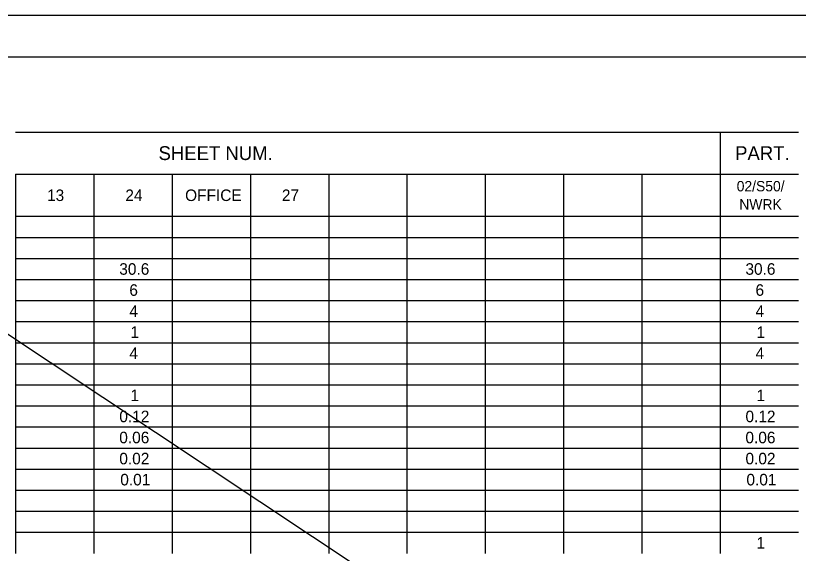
# Model space of a CAD drawing. Extents: x 0 to 34, y 0 to 22.
# Drawn here: x 6.1 to 15.6, y 15.47 to 22 of the extents above; entities that cross this region are included whole.
import ezdxf

# ---------------------------------------------------------------- set-up
doc = ezdxf.new("R2010")
doc.units = 0
for name, color, linetype in [('Default', 7, 'Continuous'), ('SC_Scratch1', 7, 'Continuous'), ('SH_Border', 7, 'Continuous'), ('SH_Cut_Line', 7, 'Continuous')]:
    doc.layers.add(name, color=color, linetype=linetype)

msp = doc.modelspace()

# ---------------------------------------------------------------- linework, layer by layer
at = {"layer": 'Default'}
for p, q in [((6.1039, 20.587), (7.0535, 20.587)), ((7.0535, 20.587), (8.003, 20.587)), ((8.003, 20.587), (8.9526, 20.587)), ((8.9526, 20.587), (9.9022, 20.587)), ((9.9022, 20.587), (10.8517, 20.587)), ((10.8517, 20.587), (11.8013, 20.587)), ((11.8013, 20.587), (12.7509, 20.587)), ((12.7509, 20.587), (13.7004, 20.587)), ((13.7004, 20.587), (14.65, 20.587)), ((14.65, 20.587), (15.5996, 20.587)), ((14.65, 20.587), (14.65, 20.3313)), ((14.65, 20.3313), (14.65, 20.0757)), ((6.1039, 20.0757), (7.0535, 20.0757)), ((6.1039, 20.0757), (6.1039, 19.82)), ((7.0535, 20.0757), (8.003, 20.0757)), ((7.0535, 20.0757), (7.0535, 19.82)), ((8.003, 20.0757), (8.9526, 20.0757)), ((8.003, 20.0757), (8.003, 19.82)), ((8.9526, 20.0757), (9.9022, 20.0757)), ((8.9526, 20.0757), (8.9526, 19.82)), ((9.9022, 20.0757), (10.8517, 20.0757)), ((9.9022, 20.0757), (9.9022, 19.82)), ((10.8517, 20.0757), (11.8013, 20.0757)), ((10.8517, 20.0757), (10.8517, 19.82)), ((11.8013, 20.0757), (12.7509, 20.0757)), ((11.8013, 20.0757), (11.8013, 19.82)), ((12.7509, 20.0757), (13.7004, 20.0757)), ((12.7509, 20.0757), (12.7509, 19.82)), ((13.7004, 20.0757), (14.65, 20.0757)), ((13.7004, 20.0757), (13.7004, 19.82)), ((14.65, 20.0757), (15.5996, 20.0757)), ((14.65, 20.0757), (14.65, 19.82)), ((6.1039, 19.82), (6.1039, 19.5643)), ((7.0535, 19.82), (7.0535, 19.5643)), ((8.003, 19.82), (8.003, 19.5643)), ((8.9526, 19.82), (8.9526, 19.5643)), ((9.9022, 19.82), (9.9022, 19.5643)), ((10.8517, 19.82), (10.8517, 19.5643)), ((11.8013, 19.82), (11.8013, 19.5643)), ((12.7509, 19.82), (12.7509, 19.5643)), ((13.7004, 19.82), (13.7004, 19.5643)), ((14.65, 19.82), (14.65, 19.5643)), ((6.1039, 19.5643), (7.0535, 19.5643)), ((6.1039, 19.5643), (6.1039, 19.3087)), ((7.0535, 19.5643), (8.003, 19.5643)), ((7.0535, 19.5643), (7.0535, 19.3087)), ((8.003, 19.5643), (8.9526, 19.5643)), ((8.003, 19.5643), (8.003, 19.3087)), ((8.9526, 19.5643), (9.9022, 19.5643)), ((8.9526, 19.5643), (8.9526, 19.3087)), ((9.9022, 19.5643), (10.8517, 19.5643)), ((9.9022, 19.5643), (9.9022, 19.3087)), ((10.8517, 19.5643), (11.8013, 19.5643)), ((10.8517, 19.5643), (10.8517, 19.3087)), ((11.8013, 19.5643), (12.7509, 19.5643)), ((11.8013, 19.5643), (11.8013, 19.3087)), ((12.7509, 19.5643), (13.7004, 19.5643)), ((12.7509, 19.5643), (12.7509, 19.3087)), ((13.7004, 19.5643), (14.65, 19.5643)), ((13.7004, 19.5643), (13.7004, 19.3087)), ((14.65, 19.5643), (15.5996, 19.5643)), ((14.65, 19.5643), (14.65, 19.3087)), ((6.1039, 19.3087), (7.0535, 19.3087)), ((6.1039, 19.3087), (6.1039, 18.0304)), ((7.0535, 19.3087), (8.003, 19.3087)), ((7.0535, 19.3087), (7.0535, 18.0304)), ((8.003, 19.3087), (8.9526, 19.3087)), ((8.003, 19.3087), (8.003, 18.0304)), ((8.9526, 19.3087), (9.9022, 19.3087)), ((8.9526, 19.3087), (8.9526, 18.0304)), ((9.9022, 19.3087), (10.8517, 19.3087)), ((9.9022, 19.3087), (9.9022, 18.0304)), ((10.8517, 19.3087), (11.8013, 19.3087)), ((10.8517, 19.3087), (10.8517, 18.0304)), ((11.8013, 19.3087), (12.7509, 19.3087)), ((11.8013, 19.3087), (11.8013, 18.0304)), ((12.7509, 19.3087), (13.7004, 19.3087)), ((12.7509, 19.3087), (12.7509, 18.0304)), ((13.7004, 19.3087), (14.65, 19.3087)), ((13.7004, 19.3087), (13.7004, 18.0304)), ((14.65, 19.3087), (15.5996, 19.3087)), ((14.65, 19.3087), (14.65, 18.0304)), ((6.1039, 19.053), (7.0535, 19.053)), ((7.0535, 19.053), (8.003, 19.053)), ((8.003, 19.053), (8.9526, 19.053)), ((8.9526, 19.053), (9.9022, 19.053)), ((9.9022, 19.053), (10.8517, 19.053)), ((10.8517, 19.053), (11.8013, 19.053)), ((11.8013, 19.053), (12.7509, 19.053)), ((12.7509, 19.053), (13.7004, 19.053)), ((13.7004, 19.053), (14.65, 19.053)), ((14.65, 19.053), (15.5996, 19.053)), ((6.1039, 18.7974), (7.0535, 18.7974)), ((7.0535, 18.7974), (8.003, 18.7974)), ((8.003, 18.7974), (8.9526, 18.7974)), ((8.9526, 18.7974), (9.9022, 18.7974)), ((9.9022, 18.7974), (10.8517, 18.7974)), ((10.8517, 18.7974), (11.8013, 18.7974)), ((11.8013, 18.7974), (12.7509, 18.7974)), ((12.7509, 18.7974), (13.7004, 18.7974)), ((13.7004, 18.7974), (14.65, 18.7974)), ((14.65, 18.7974), (15.5996, 18.7974)), ((6.1039, 18.5417), (7.0535, 18.5417)), ((7.0535, 18.5417), (8.003, 18.5417)), ((8.003, 18.5417), (8.9526, 18.5417)), ((8.9526, 18.5417), (9.9022, 18.5417)), ((9.9022, 18.5417), (10.8517, 18.5417)), ((10.8517, 18.5417), (11.8013, 18.5417)), ((11.8013, 18.5417), (12.7509, 18.5417)), ((12.7509, 18.5417), (13.7004, 18.5417)), ((13.7004, 18.5417), (14.65, 18.5417)), ((14.65, 18.5417), (15.5996, 18.5417)), ((6.1039, 18.2861), (7.0535, 18.2861)), ((7.0535, 18.2861), (8.003, 18.2861)), ((8.003, 18.2861), (8.9526, 18.2861)), ((8.9526, 18.2861), (9.9022, 18.2861)), ((9.9022, 18.2861), (10.8517, 18.2861)), ((10.8517, 18.2861), (11.8013, 18.2861)), ((11.8013, 18.2861), (12.7509, 18.2861)), ((12.7509, 18.2861), (13.7004, 18.2861)), ((13.7004, 18.2861), (14.65, 18.2861)), ((14.65, 18.2861), (15.5996, 18.2861)), ((6.1039, 18.0304), (7.0535, 18.0304)), ((6.1039, 18.0304), (6.1039, 17.5191)), ((7.0535, 18.0304), (8.003, 18.0304)), ((7.0535, 18.0304), (7.0535, 17.5191)), ((8.003, 18.0304), (8.9526, 18.0304)), ((8.003, 18.0304), (8.003, 17.5191)), ((8.9526, 18.0304), (9.9022, 18.0304)), ((8.9526, 18.0304), (8.9526, 17.5191)), ((9.9022, 18.0304), (10.8517, 18.0304)), ((9.9022, 18.0304), (9.9022, 17.5191)), ((10.8517, 18.0304), (11.8013, 18.0304)), ((10.8517, 18.0304), (10.8517, 17.5191)), ((11.8013, 18.0304), (12.7509, 18.0304)), ((11.8013, 18.0304), (11.8013, 17.5191)), ((12.7509, 18.0304), (13.7004, 18.0304)), ((12.7509, 18.0304), (12.7509, 17.5191)), ((13.7004, 18.0304), (14.65, 18.0304)), ((13.7004, 18.0304), (13.7004, 17.5191)), ((14.65, 18.0304), (15.5996, 18.0304)), ((14.65, 18.0304), (14.65, 17.5191)), ((6.1039, 17.7748), (7.0535, 17.7748)), ((7.0535, 17.7748), (8.003, 17.7748)), ((8.003, 17.7748), (8.9526, 17.7748)), ((8.9526, 17.7748), (9.9022, 17.7748)), ((9.9022, 17.7748), (10.8517, 17.7748)), ((10.8517, 17.7748), (11.8013, 17.7748)), ((11.8013, 17.7748), (12.7509, 17.7748)), ((12.7509, 17.7748), (13.7004, 17.7748)), ((13.7004, 17.7748), (14.65, 17.7748)), ((14.65, 17.7748), (15.5996, 17.7748)), ((6.1039, 17.5191), (7.0535, 17.5191)), ((6.1039, 17.5191), (6.1039, 17.2635)), ((7.0535, 17.5191), (8.003, 17.5191)), ((7.0535, 17.5191), (7.0535, 17.2635)), ((8.003, 17.5191), (8.9526, 17.5191)), ((8.003, 17.5191), (8.003, 17.2635)), ((8.9526, 17.5191), (9.9022, 17.5191)), ((8.9526, 17.5191), (8.9526, 17.2635)), ((9.9022, 17.5191), (10.8517, 17.5191)), ((9.9022, 17.5191), (9.9022, 17.2635)), ((10.8517, 17.5191), (11.8013, 17.5191)), ((10.8517, 17.5191), (10.8517, 17.2635)), ((11.8013, 17.5191), (12.7509, 17.5191)), ((11.8013, 17.5191), (11.8013, 17.2635)), ((12.7509, 17.5191), (13.7004, 17.5191)), ((12.7509, 17.5191), (12.7509, 17.2635)), ((13.7004, 17.5191), (14.65, 17.5191)), ((13.7004, 17.5191), (13.7004, 17.2635)), ((14.65, 17.5191), (15.5996, 17.5191)), ((14.65, 17.5191), (14.65, 17.2635)), ((6.1039, 17.2635), (7.0535, 17.2635)), ((6.1039, 17.2635), (6.1039, 17.0078)), ((7.0535, 17.2635), (8.003, 17.2635)), ((7.0535, 17.2635), (7.0535, 17.0078)), ((8.003, 17.2635), (8.9526, 17.2635)), ((8.003, 17.2635), (8.003, 17.0078)), ((8.9526, 17.2635), (9.9022, 17.2635)), ((8.9526, 17.2635), (8.9526, 17.0078)), ((9.9022, 17.2635), (10.8517, 17.2635)), ((9.9022, 17.2635), (9.9022, 17.0078)), ((10.8517, 17.2635), (11.8013, 17.2635)), ((10.8517, 17.2635), (10.8517, 17.0078)), ((11.8013, 17.2635), (12.7509, 17.2635)), ((11.8013, 17.2635), (11.8013, 17.0078)), ((12.7509, 17.2635), (13.7004, 17.2635)), ((12.7509, 17.2635), (12.7509, 17.0078)), ((13.7004, 17.2635), (14.65, 17.2635)), ((13.7004, 17.2635), (13.7004, 17.0078)), ((14.65, 17.2635), (15.5996, 17.2635)), ((14.65, 17.2635), (14.65, 17.0078)), ((6.1039, 17.0078), (7.0535, 17.0078)), ((6.1039, 17.0078), (6.1039, 16.7522)), ((7.0535, 17.0078), (8.003, 17.0078)), ((7.0535, 17.0078), (7.0535, 16.7522)), ((8.003, 17.0078), (8.9526, 17.0078)), ((8.003, 17.0078), (8.003, 16.7522)), ((8.9526, 17.0078), (9.9022, 17.0078)), ((8.9526, 17.0078), (8.9526, 16.7522)), ((9.9022, 17.0078), (10.8517, 17.0078)), ((9.9022, 17.0078), (9.9022, 16.7522)), ((10.8517, 17.0078), (11.8013, 17.0078)), ((10.8517, 17.0078), (10.8517, 16.7522)), ((11.8013, 17.0078), (12.7509, 17.0078)), ((11.8013, 17.0078), (11.8013, 16.7522)), ((12.7509, 17.0078), (13.7004, 17.0078)), ((12.7509, 17.0078), (12.7509, 16.7522)), ((13.7004, 17.0078), (14.65, 17.0078)), ((13.7004, 17.0078), (13.7004, 16.7522)), ((14.65, 17.0078), (15.5996, 17.0078)), ((14.65, 17.0078), (14.65, 16.7522)), ((6.1039, 16.7522), (7.0535, 16.7522)), ((6.1039, 16.7522), (6.1039, 16.4965)), ((7.0535, 16.7522), (8.003, 16.7522)), ((7.0535, 16.7522), (7.0535, 16.4965)), ((8.003, 16.7522), (8.9526, 16.7522)), ((8.003, 16.7522), (8.003, 16.4965)), ((8.9526, 16.7522), (9.9022, 16.7522)), ((8.9526, 16.7522), (8.9526, 16.4965)), ((9.9022, 16.7522), (10.8517, 16.7522)), ((9.9022, 16.7522), (9.9022, 16.4965)), ((10.8517, 16.7522), (11.8013, 16.7522)), ((10.8517, 16.7522), (10.8517, 16.4965)), ((11.8013, 16.7522), (12.7509, 16.7522)), ((11.8013, 16.7522), (11.8013, 16.4965)), ((12.7509, 16.7522), (13.7004, 16.7522)), ((12.7509, 16.7522), (12.7509, 16.4965)), ((13.7004, 16.7522), (14.65, 16.7522)), ((13.7004, 16.7522), (13.7004, 16.4965)), ((14.65, 16.7522), (15.5996, 16.7522)), ((14.65, 16.7522), (14.65, 16.4965)), ((6.1039, 16.4965), (7.0535, 16.4965)), ((6.1039, 16.4965), (6.1039, 16.2409)), ((7.0535, 16.4965), (8.003, 16.4965)), ((7.0535, 16.4965), (7.0535, 16.2409)), ((8.003, 16.4965), (8.9526, 16.4965)), ((8.003, 16.4965), (8.003, 16.2409)), ((8.9526, 16.4965), (9.9022, 16.4965)), ((8.9526, 16.4965), (8.9526, 16.2409)), ((9.9022, 16.4965), (10.8517, 16.4965)), ((9.9022, 16.4965), (9.9022, 16.2409)), ((10.8517, 16.4965), (11.8013, 16.4965)), ((10.8517, 16.4965), (10.8517, 16.2409)), ((11.8013, 16.4965), (12.7509, 16.4965)), ((11.8013, 16.4965), (11.8013, 16.2409)), ((12.7509, 16.4965), (13.7004, 16.4965)), ((12.7509, 16.4965), (12.7509, 16.2409)), ((13.7004, 16.4965), (14.65, 16.4965)), ((13.7004, 16.4965), (13.7004, 16.2409)), ((14.65, 16.4965), (15.5996, 16.4965)), ((14.65, 16.4965), (14.65, 16.2409)), ((6.1039, 16.2409), (7.0535, 16.2409)), ((6.1039, 16.2409), (6.1039, 15.7296)), ((7.0535, 16.2409), (8.003, 16.2409)), ((7.0535, 16.2409), (7.0535, 15.7296)), ((8.003, 16.2409), (8.9526, 16.2409)), ((8.003, 16.2409), (8.003, 15.7296)), ((8.9526, 16.2409), (9.9022, 16.2409)), ((8.9526, 16.2409), (8.9526, 15.7296)), ((9.9022, 16.2409), (10.8517, 16.2409)), ((9.9022, 16.2409), (9.9022, 15.7296)), ((10.8517, 16.2409), (11.8013, 16.2409)), ((10.8517, 16.2409), (10.8517, 15.7296)), ((11.8013, 16.2409), (12.7509, 16.2409)), ((11.8013, 16.2409), (11.8013, 15.7296)), ((12.7509, 16.2409), (13.7004, 16.2409)), ((12.7509, 16.2409), (12.7509, 15.7296)), ((13.7004, 16.2409), (14.65, 16.2409)), ((13.7004, 16.2409), (13.7004, 15.7296)), ((14.65, 16.2409), (15.5996, 16.2409)), ((14.65, 16.2409), (14.65, 15.7296)), ((6.1039, 15.9852), (7.0535, 15.9852)), ((7.0535, 15.9852), (8.003, 15.9852)), ((8.003, 15.9852), (8.9526, 15.9852)), ((8.9526, 15.9852), (9.9022, 15.9852)), ((9.9022, 15.9852), (10.8517, 15.9852)), ((10.8517, 15.9852), (11.8013, 15.9852)), ((11.8013, 15.9852), (12.7509, 15.9852)), ((12.7509, 15.9852), (13.7004, 15.9852)), ((13.7004, 15.9852), (14.65, 15.9852)), ((14.65, 15.9852), (15.5996, 15.9852)), ((6.1039, 15.7296), (7.0535, 15.7296)), ((6.1039, 15.7296), (6.1039, 15.4739)), ((7.0535, 15.7296), (8.003, 15.7296)), ((7.0535, 15.7296), (7.0535, 15.4739)), ((8.003, 15.7296), (8.9526, 15.7296)), ((8.003, 15.7296), (8.003, 15.4739)), ((8.9526, 15.7296), (9.9022, 15.7296)), ((8.9526, 15.7296), (8.9526, 15.4739)), ((9.9022, 15.7296), (10.8517, 15.7296)), ((9.9022, 15.7296), (9.9022, 15.4739)), ((10.8517, 15.7296), (11.8013, 15.7296)), ((10.8517, 15.7296), (10.8517, 15.4739)), ((11.8013, 15.7296), (12.7509, 15.7296)), ((11.8013, 15.7296), (11.8013, 15.4739)), ((12.7509, 15.7296), (13.7004, 15.7296)), ((12.7509, 15.7296), (12.7509, 15.4739)), ((13.7004, 15.7296), (14.65, 15.7296)), ((13.7004, 15.7296), (13.7004, 15.4739)), ((14.65, 15.7296), (15.5996, 15.7296)), ((14.65, 15.7296), (14.65, 15.4739))]:
    msp.add_line(p, q, dxfattribs=at)
at = {"layer": 'SC_Scratch1'}
msp.add_line((31.1943, 1.413), (2.3057, 20.587), dxfattribs=at)
at = {"layer": 'SH_Border'}
msp.add_lwpolyline([(1.5, 21.5), (33.5, 21.5), (33.5, 0.5), (1.5, 0.5)], close=True, dxfattribs=at)
at = {"layer": 'SH_Cut_Line'}
msp.add_lwpolyline([(0, 0), (34, 0), (34, 22), (0, 22)], close=True, dxfattribs=at)

# ---------------------------------------------------------------- texts
at = {"layer": 'Default'}
for s, height, p in [('SHEET NUM.', 0.168, (7.8375, 20.2473)), ('PART.', 0.168, (14.8326, 20.2473)), ('02/S50/', 0.126, (14.8517, 19.8673)), ('13', 0.14, (6.4848, 19.75)), ('24', 0.14, (7.4347, 19.75)), ('OFFICE', 0.14, (8.1598, 19.75)), ('27', 0.14, (9.3335, 19.75)), ('NWRK', 0.126, (14.8829, 19.6468)), ('30.6', 0.14, (7.361, 18.8552)), ('30.6', 0.14, (14.9575, 18.8552)), ('6', 0.14, (7.4833, 18.5996)), ('6', 0.14, (15.0798, 18.5996)), ('4', 0.14, (7.4836, 18.3439)), ('4', 0.14, (15.0801, 18.3439)), ('1', 0.14, (7.4955, 18.0883)), ('1', 0.14, (15.092, 18.0883)), ('4', 0.14, (7.4836, 17.8326)), ('4', 0.14, (15.0801, 17.8326)), ('1', 0.14, (7.4955, 17.3213)), ('1', 0.14, (15.092, 17.3213)), ('0.12', 0.14, (7.3617, 17.0657)), ('0.12', 0.14, (14.9582, 17.0657)), ('0.06', 0.14, (7.361, 16.81)), ('0.06', 0.14, (14.9575, 16.81)), ('0.02', 0.14, (7.3617, 16.5543)), ('0.02', 0.14, (14.9582, 16.5543)), ('0.01', 0.14, (7.3732, 16.2987)), ('0.01', 0.14, (14.9697, 16.2987)), ('1', 0.14, (15.092, 15.5317))]:
    msp.add_text(s, height=height, dxfattribs=at).set_placement(p)

doc.saveas('drawing.dxf')
